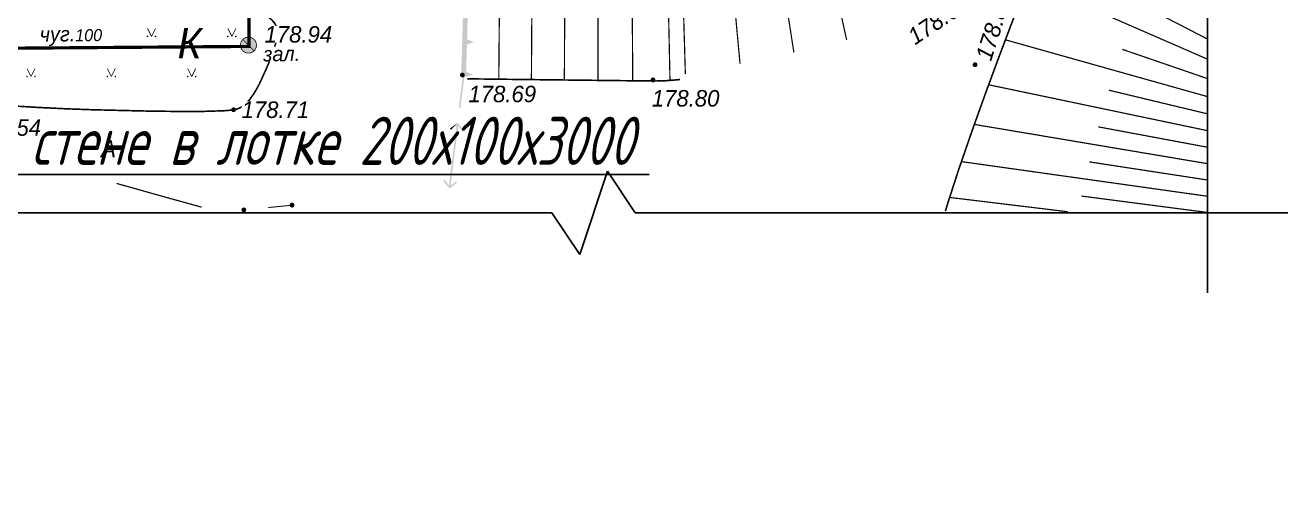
# Model space of a CAD drawing. Header units: millimetres. Extents: x 6735 to 13224, y -12144 to -9633.
# Drawn here: x 11062.5 to 11141.1, y -9882.5 to -9852.9 of the extents above; entities that cross this region are included whole.
import ezdxf
from ezdxf import colors
from ezdxf.entities.mleader import LeaderData, LeaderLine
from ezdxf.math import Vec2, Vec3

# ---------------------------------------------------------------- set-up
doc = ezdxf.new("R2010")
doc.units = ezdxf.units.MM
doc.linetypes.add('Cплошная', pattern=[0])
doc.linetypes.add('Cплошная_0.50', pattern=[0])
for name, color, linetype, lineweight in [('Линия выноска', 137, 'Continuous', 25), ('Рамка тонкая', 5, 'Continuous', 25), ('Строительный', 251, 'Continuous', 13)]:
    doc.layers.add(name, color=color, linetype=linetype, lineweight=lineweight)
doc.styles.add('Simplex', font='simplex.shx', dxfattribs={"width": 0.7, "oblique": 15})
doc.styles.get("Standard").update_dxf_attribs({"font": 'arial.ttf'})
doc.styles.add('БСАМ курсив малоконтрасный (Бм-431)', font='')
doc.styles.get('БСАМ курсив малоконтрасный (Бм-431)').set_extended_font_data('Bm431', italic=True)
doc.linetypes.add('Канализ', pattern='A,5,-1,["К",БСАМ курсив малоконтрасный (Бм-431),S=2,R=0,X=-1,Y=-1],-1,10,-2,10,-2,5', length=36)
doc.linetypes.add('КОНТУР', pattern='A,0,-0.5,[133,ltypeshp.shx,S=0.05,R=0,X=-0.5,Y=0],-0.5', length=1)

# ---------------------------------------------------------------- blocks, each defined once
blk = doc.blocks.new('2014 - 416 газон')
at = {"color": 7, "linetype": 'Continuous', "lineweight": 0, "const_width": 0.1, "flags": 128}
for points in [[(-0.5, 0.05), (-0.456699, 0.025), (-0.456699, -0.025), (-0.5, -0.05), (-0.543301, -0.025), (-0.543301, 0.025), (-0.5, 0.05)], [(0.5, 0.05), (0.543301, 0.025), (0.543301, -0.025), (0.5, -0.05), (0.456699, -0.025), (0.456699, 0.025), (0.5, 0.05)]]:
    blk.add_lwpolyline(points, close=True, dxfattribs=at)
for points in [[(-0.5, 1), (0, 0)], [(0, 0), (0.5, 1)]]:
    blk.add_lwpolyline(points, dxfattribs=at)
blk = doc.blocks.new('48 - 117.1 колодц.смотр.без раздел.по назначен d-2.0')
at = {"true_color": 0xffffff}
blk.add_hatch(color=7, dxfattribs=at).paths.add_polyline_path([(-0.00002, 1), (-0.3827, 0.92388), (-0.70712, 0.70712), (-0.92388, 0.3827), (-1, 0), (-0.92388, -0.38268), (-0.70712, -0.7071), (-0.3827, -0.92386), (0, -0.99998), (0.38268, -0.92386), (0.7071, -0.7071), (0.92386, -0.38268), (0.99998, 0.00002), (0.92386, 0.3827), (0.7071, 0.70712), (0.38268, 0.92388)])
at = {"color": 7, "linetype": 'Continuous', "lineweight": 0, "const_width": 0.1, "flags": 128}
blk.add_lwpolyline([(0, 1), (0.269797, 0.962917), (0.519584, 0.854419), (0.730836, 0.682553), (0.887885, 0.460065), (0.979084, 0.203456), (0.997669, -0.068242), (0.942261, -0.33488), (0.81697, -0.57668), (0.631088, -0.775711), (0.398401, -0.917211), (0.136167, -0.990686), (-0.136167, -0.990686), (-0.398401, -0.917211), (-0.631088, -0.775711), (-0.81697, -0.57668), (-0.942261, -0.33488), (-0.997669, -0.068242), (-0.979084, 0.203456), (-0.887885, 0.460065), (-0.730836, 0.682553), (-0.519584, 0.854419), (-0.269797, 0.962917), (0, 1)], close=True, dxfattribs=at)
at = {"color": 7, "linetype": 'Continuous', "lineweight": 0, "true_color": 0xffffff, "const_width": 0.02, "flags": 128}
blk.add_lwpolyline([(0, 1), (-0.382683, 0.92388), (-0.707107, 0.707107), (-0.92388, 0.382683), (-1, 0), (-0.92388, -0.382683), (-0.707107, -0.707107), (-0.382683, -0.92388), (0, -1), (0.382683, -0.92388), (0.707107, -0.707107), (0.92388, -0.382683), (1, 0), (0.92388, 0.382683), (0.707107, 0.707107), (0.382683, 0.92388), (0, 1)], close=True, dxfattribs=at)
at = {"color": 7, "linetype": 'Continuous', "lineweight": 0, "const_width": 0.1, "flags": 128}
blk.add_lwpolyline([(-0.71, 0.71), (0.71, -0.71)], dxfattribs=at)
blk = doc.blocks.new('118 - 330 отм высот')
blk.add_hatch(color=7).paths.add_polyline_path([(0.098, 0.12), (0.002, 0.155), (-0.095, 0.121), (-0.146, 0.032), (-0.129, -0.069), (-0.05, -0.135), (0.052, -0.136), (0.131, -0.07), (0.149, 0.031)])
at = {"color": 7, "linetype": 'Continuous', "lineweight": 0, "const_width": 0.01, "flags": 128}
blk.add_lwpolyline([(0.098, 0.12), (0.002, 0.155), (-0.095, 0.121), (-0.146, 0.032), (-0.129, -0.069), (-0.05, -0.135), (0.052, -0.136), (0.131, -0.07), (0.149, 0.031), (0.098, 0.12)], close=True, dxfattribs=at)
blk = doc.blocks.new('_Oblique')
at = {"color": 0, "lineweight": -2}
blk.add_line((-0.5, -0.5), (0.5, 0.5), dxfattribs=at)

msp = doc.modelspace()

# ---------------------------------------------------------------- hatches: boundary and pattern name
at = {"layer": 'Строительный'}
for points in [[(11089.99801, -9854.05974), (11089.99774, -9854.0691), (11089.99759, -9854.07417), (11090.01125, -9854.0695), (11090.41545, -9853.93123), (11090.44068, -9853.92259), (11090.416, -9853.91251), (11090.06991, -9853.77108), (11090.02054, -9853.75091), (11090.01707, -9853.74949), (11090.06633, -9852.06089), (11089.76646, -9852.05214), (11089.70814, -9854.05129)], [(11089.93927, -9856.07332), (11089.94926, -9856.07361), (11089.95926, -9856.0739), (11089.97457, -9856.07435), (11089.97773, -9856.07444), (11090.35671, -9855.9448), (11090.38194, -9855.93617), (11090.35725, -9855.92608), (11090.35347, -9855.93534), (11090.35725, -9855.92608), (11090.01117, -9855.78465), (11089.9618, -9855.76448), (11089.95801, -9855.77374), (11089.9618, -9855.76448), (11089.95833, -9855.76306), (11090.00759, -9854.07446), (11089.70772, -9854.06571), (11089.64939, -9856.06486)], [(11089.7518, -9856.06319), (11089.74973, -9856.06292), (11089.50262, -9858.00549), (11089.60182, -9858.01811), (11089.84893, -9856.07554)], [(11088.8205, -9862.92337), (11088.88172, -9863.00244), (11088.92126, -9862.97183), (11088.95187, -9863.01136), (11089.39915, -9862.66504), (11089.33793, -9862.58597), (11089.27993, -9862.64987), (11089.10348, -9862.8443), (11089.33793, -9862.58597), (11088.98609, -9862.85839), (11089.22324, -9860.99413), (11089.46039, -9859.12986), (11089.67159, -9859.40263), (11089.73282, -9859.4817), (11089.81189, -9859.42047), (11089.52678, -9859.05226), (11089.46556, -9858.97319), (11089.42603, -9859.00381), (11089.39541, -9858.96427), (11089.33742, -9859.02817), (11089.00936, -9859.38967), (11089.36119, -9859.11724), (11089.12404, -9860.98151), (11088.88689, -9862.84577), (11088.67569, -9862.57301), (11088.61447, -9862.49394), (11088.5354, -9862.55516)], [(11089.06735, -9859.32576), (11089.39541, -9858.96427), (11088.94814, -9859.3106), (11089.00936, -9859.38967)]]:
    msp.add_hatch(color=7, dxfattribs=at).paths.add_polyline_path(points)

# ---------------------------------------------------------------- linework, layer by layer
at = {"layer": 'Рамка тонкая'}
for p, q in [((11136.09231, -9819.36847), (11136.09231, -9869.52959)), ((11098.75182, -9861.96774), (11097.02652, -9867.14363)), ((11100.47711, -9864.55569), (11098.75182, -9861.96774)), ((11054.68603, -9864.55569), (11095.30123, -9864.55569)), ((11097.02652, -9867.14363), (11095.30123, -9864.55569)), ((11100.47711, -9864.55569), (11141.09231, -9864.55569))]:
    msp.add_line(p, q, dxfattribs=at)
at = {"layer": 'Строительный', "color": 7, "linetype": 'Cплошная', "lineweight": 0, "const_width": 0.075, "flags": 128}
for points in [[(11108.82417, -9831.87691), (11113.63896, -9853.78769)], [(11104.92032, -9832.73932), (11107.00264, -9855.25942)], [(11106.8841, -9832.36181), (11110.35649, -9854.56867)], [(11096.17258, -9833.52152), (11096.07204, -9856.28056)], [(11098.16833, -9833.39137), (11098.16459, -9856.30505)], [(11100.16298, -9833.2452), (11100.32795, -9856.32941)], [(11102.15562, -9833.07403), (11102.64453, -9856.30792)], [(11102.93714, -9832.99598), (11103.60062, -9855.90529)], [(11092.17913, -9833.75015), (11091.98981, -9856.23189)], [(11094.1761, -9833.64021), (11094.01871, -9856.25617)], [(11136.09231, -9854.9827), (11124.92651, -9850.11455)], [(11136.09231, -9853.72827), (11131.88822, -9851.56006)], [(11136.09231, -9857.31503), (11123.5185, -9853.77821)], [(11136.09231, -9856.19328), (11130.79318, -9854.37259)], [(11136.09231, -9859.43501), (11122.47662, -9856.57837)], [(11136.09231, -9858.38771), (11129.96018, -9856.91699)], [(11136.09231, -9861.49071), (11121.58582, -9859.04684)], [(11136.09231, -9860.46753), (11129.30902, -9859.20045)], [(11136.09231, -9863.52021), (11120.78049, -9861.36282)], [(11136.09231, -9862.50764), (11128.74758, -9861.38056)], [(11127.39726, -9864.4842), (11120.04581, -9863.59427)], [(11136.08747, -9864.52903), (11128.24578, -9863.50782)], [(11136.08747, -9864.52903), (11136.09231, -9864.52959)]]:
    msp.add_lwpolyline(points, dxfattribs=at)
at = {"layer": 'Строительный', "color": 7, "linetype": 'КОНТУР', "lineweight": 0, "ltscale": 2, "const_width": 0.1, "flags": 128}
for points in [[(11136.09231, -9835.15152), (11134.12259, -9837.02175), (11133.34236, -9837.71138), (11132.23766, -9838.63649), (11131.7342, -9839.05433), (11130.40524, -9840.20196), (11129.88195, -9840.69313), (11129.41701, -9841.16208), (11128.86371, -9841.77843), (11128.38648, -9842.38627), (11127.97823, -9842.99466), (11127.63556, -9843.60878), (11127.21208, -9844.52267), (11126.61098, -9845.92856), (11125.86676, -9847.74577), (11125.02707, -9849.85805), (11124.07803, -9852.30644), (11123.13548, -9854.79814), (11122.24628, -9857.20922), (11121.43904, -9859.46193), (11120.59857, -9861.90178), (11119.93014, -9863.96285), (11119.78833, -9864.44449)], [(11103.27109, -9856.25249), (11102.98601, -9856.27962), (11102.38264, -9856.32505), (11101.7785, -9856.34284), (11099.67284, -9856.32222), (11095.3157, -9856.2716), (11090.02813, -9856.20834)]]:
    msp.add_lwpolyline(points, dxfattribs=at)
at = {"layer": 'Строительный', "linetype": 'Канализ', "const_width": 0.2, "flags": 128}
msp.add_lwpolyline([(11076.44493, -9841.61591), (11076.44493, -9854.19037), (11056.54361, -9854.34006), (11056.54361, -9849.37773)], dxfattribs=at)
at = {"layer": 'Строительный', "color": 7, "linetype": 'КОНТУР', "lineweight": 0, "ltscale": 2, "const_width": 0.1, "flags": 128}
msp.add_lwpolyline([(11056.32015, -9856.70745), (11056.13943, -9856.25645), (11055.92006, -9855.58926), (11055.67394, -9854.69817), (11055.5009, -9853.89119), (11055.43505, -9853.44826), (11055.40537, -9853.0701), (11055.41213, -9852.76056), (11055.45528, -9852.5215), (11055.54124, -9852.30375), (11055.66898, -9852.08137), (11055.83663, -9851.85764), (11056.04105, -9851.63681), (11056.26316, -9851.4358), (11056.50921, -9851.24583), (11056.77356, -9851.07125), (11057.04985, -9850.91629), (11057.33907, -9850.78144), (11057.62707, -9850.67437), (11057.90747, -9850.59742), (11058.17509, -9850.55203), (11059.50841, -9850.49378), (11062.29257, -9850.43911), (11065.77657, -9850.40175), (11069.11282, -9850.39044), (11072.07761, -9850.41388), (11073.02243, -9850.43988), (11073.5813, -9850.4748), (11073.9698, -9850.53741), (11074.39485, -9850.645), (11074.85231, -9850.79655), (11075.33525, -9850.98977), (11076.18451, -9851.4012), (11077.00069, -9851.88249), (11077.62221, -9852.32817), (11077.8494, -9852.52644), (11078.00635, -9852.69617), (11078.10123, -9852.85503), (11078.16244, -9853.04533), (11078.18999, -9853.26709), (11078.18391, -9853.52048), (11078.10303, -9853.99745), (11077.93343, -9854.56273), (11077.7657, -9855.00426), (11077.53613, -9855.54248), (11077.45724, -9855.72285), (11077.08353, -9856.53807), (11076.76999, -9857.10085), (11076.45598, -9857.53494), (11076.25292, -9857.74894), (11076.04585, -9857.91647), (11075.83427, -9858.03791), (11075.61793, -9858.11339), (11075.32364, -9858.1607), (11074.8793, -9858.19733), (11073.54043, -9858.23855), (11072.03289, -9858.24081), (11070.12648, -9858.21566), (11066.73846, -9858.13523), (11065.20221, -9858.08028), (11063.30797, -9857.98957), (11059.87907, -9857.78571), (11057.98281, -9857.63615), (11057.65646, -9857.57286), (11057.33408, -9857.47441), (11057.00765, -9857.33248), (11056.72894, -9857.1629), (11056.48411, -9856.94579), (11056.32015, -9856.70745)], close=True, dxfattribs=at)
at = {"layer": 'Строительный', "color": 34, "linetype": 'Cплошная_0.50', "lineweight": 0, "true_color": 0xa55200, "const_width": 0.075, "elevation": 178.5, "flags": 128}
msp.add_lwpolyline([(11068.20361, -9862.72151), (11071.23174, -9863.57447), (11073.29506, -9864.1438), (11073.50343, -9864.2029)], dxfattribs=at)
at = {"layer": 'Строительный', "color": 7, "linetype": 'Cплошная_0.50', "lineweight": 0, "const_width": 0.06, "flags": 128}
msp.add_lwpolyline([(11077.63947, -9864.22449), (11079.12053, -9864.0765), (11079.1361, -9864.2323)], dxfattribs=at)

# ---------------------------------------------------------------- block references
at = {"layer": 'Строительный', "color": 7, "xscale": 0.5, "yscale": 0.5}
for p in [(11065.37739, -9853.56555), (11070.37739, -9853.56555), (11075.37739, -9853.56555), (11062.87739, -9856.06555), (11067.87739, -9856.06555), (11072.87739, -9856.06555)]:
    msp.add_blockref('2014 - 416 газон', p, dxfattribs=at)
at = {"layer": 'Строительный', "color": 7, "xscale": 0.4999999999999313, "yscale": 0.4999999999999313, "rotation": 0.1485780000101357}
msp.add_blockref('48 - 117.1 колодц.смотр.без раздел.по назначен d-2.0', (11076.4102, -9854.10986), dxfattribs=at)
at = {"layer": 'Строительный', "color": 7}
for p in [(11121.62993, -9855.33526, 178.823), (11089.72367, -9855.97751, 178.695), (11101.58334, -9856.27748, 178.801), (11075.48314, -9858.13954, 178.706), (11076.11891, -9864.37642, 178.516), (11079.12053, -9864.0765, 178.591)]:
    msp.add_blockref('118 - 330 отм высот', p, dxfattribs=at)

# ---------------------------------------------------------------- texts
at = {"layer": 'Строительный', "linetype": 'Канализ', "style": 'БСАМ курсив малоконтрасный (Бм-431)'}
msp.add_text('К', height=1.8869, dxfattribs=at).set_placement((11072.00274, -9854.92227))
at = {"layer": 'Строительный', "color": 7, "char_height": 1.028706, "attachment_point": 4, "bg_fill": 3, "box_fill_scale": 1, "bg_fill_color": 256}
for s, insert, bg_fill_transparency in [('{\\fD431|c1|b0|i1;\\l\\C0;178.80}', (11101.51235, -9857.42858), 2417), ('{\\fD431|c1|b0|i1;\\l\\C0;178.54}', (11059.29665, -9859.24887), 4265727)]:
    msp.add_mtext(s, dxfattribs=dict(at, insert=insert, bg_fill_transparency=bg_fill_transparency))
at = {"layer": 'Строительный', "color": 7, "insert": (11067.23648, -9860.03905), "char_height": 1.057968, "attachment_point": 1, "rotation": 359.4875887, "bg_fill": 3, "box_fill_scale": 1, "bg_fill_color": 256, "bg_fill_transparency": 0}
msp.add_mtext('{\\fBm431|c1|b0|i1;\\l\\C0;А}', dxfattribs=at)

# ---------------------------------------------------------------- next in the draw order: texts
at = {"layer": 'Строительный', "color": 7, "bg_fill": 3, "box_fill_scale": 1, "bg_fill_color": 256}
for s, insert, char_height, attachment_point, rotation, bg_fill_transparency in [('{\\fD431|c1|b0|i1;\\l\\C0;178.66}', (11117.61215, -9853.70906), 1.028706, 4, 33.7907132, 4266937), ('{\\fBm431|b0|i1|c204|p18;\\C0;чуг.\\H0.81292x;10\\fBm431|b0|i1|c0|p18;0}', (11063.4284, -9854.17328), 0.922597, 7, 0.5864498, 0)]:
    msp.add_mtext(s, dxfattribs=dict(at, insert=insert, char_height=char_height, attachment_point=attachment_point, rotation=rotation, bg_fill_transparency=bg_fill_transparency))
at = {"layer": 'Строительный', "color": 7, "char_height": 1.028706, "attachment_point": 4, "bg_fill": 3, "box_fill_scale": 1, "bg_fill_color": 256}
for s, insert, bg_fill_transparency in [('{\\fD431|c1|b0|i1;\\l\\C0;178.94}', (11077.41137, -9853.44568), 4265052), ('{\\fD431|c1|b0|i1;\\l\\C0;178.69}', (11090.10149, -9857.1602), 4266537), ('{\\fD431|c1|b0|i1;\\l\\C0;178.71}', (11075.98314, -9858.13954), 4266272)]:
    msp.add_mtext(s, dxfattribs=dict(at, insert=insert, bg_fill_transparency=bg_fill_transparency))

# ---------------------------------------------------------------- next in the draw order: texts
at = {"layer": 'Строительный', "color": 7, "bg_fill": 3, "box_fill_scale": 1, "bg_fill_color": 256}
for s, insert, char_height, attachment_point, rotation, bg_fill_transparency in [('{\\fD431|c1|b0|i1;\\l\\C0;178.82}', (11122.14136, -9854.99861), 1.028706, 4, 72.3944444, 4266952), ('{\\fBm431|b0|i1|c204|p18;\\C0;зал.}', (11077.33254, -9855.13911), 0.922597, 7, 0.5864498, 0)]:
    msp.add_mtext(s, dxfattribs=dict(at, insert=insert, char_height=char_height, attachment_point=attachment_point, rotation=rotation, bg_fill_transparency=bg_fill_transparency))

# ---------------------------------------------------------------- next in the draw order: leaders
at = {"layer": 'Линия выноска'}
ml = msp.add_multileader_mtext('Standard', dxfattribs=at)
ml.set_content('По стене в лотке 200х100х3000', color=2, style='Simplex')
ml.set_leader_properties()
ml.set_arrow_properties(name='OBLIQUE')
ml.build(insert=Vec2(0, 0))
ml.multileader.update_dxf_attribs({"text_left_attachment_type": 6, "text_right_attachment_type": 6, "dogleg_length": 1, "arrow_head_size": 1})
ctx = ml.context
ctx.base_point, ctx.char_height, ctx.arrow_head_size, ctx.plane_origin = Vec3(11056.17618, -9862.1683), 3, 1, Vec3(11059.78715, -9875.67821)
ctx.left_attachment, ctx.right_attachment = 6, 6
notes = []
notes.append((ctx, [(0, (1, 1, 0), (11055.17618, -9862.1683), (1, 0), 1, [(0, [(11038.63616, -9848.56126)], 0, [])])]))
ctx.mtext.insert, ctx.mtext.flow_direction = Vec3(11058.17618, -9858.5683), 5
for ctx, leaders in notes:
    for number, flags, end, landing, length, lines in leaders:
        leader = LeaderData()
        leader.index, (leader.has_last_leader_line, leader.has_dogleg_vector, leader.attachment_direction) = number, flags
        leader.last_leader_point, leader.dogleg_vector, leader.dogleg_length = Vec3(end), Vec3(landing), length
        for number, points, colour, breaks in lines:
            line = LeaderLine()
            line.index, line.vertices, line.color, line.breaks = number, Vec3.list(points), colors.encode_raw_color(colour), breaks
            leader.lines.append(line)
        ctx.leaders.append(leader)

doc.saveas('drawing.dxf')
